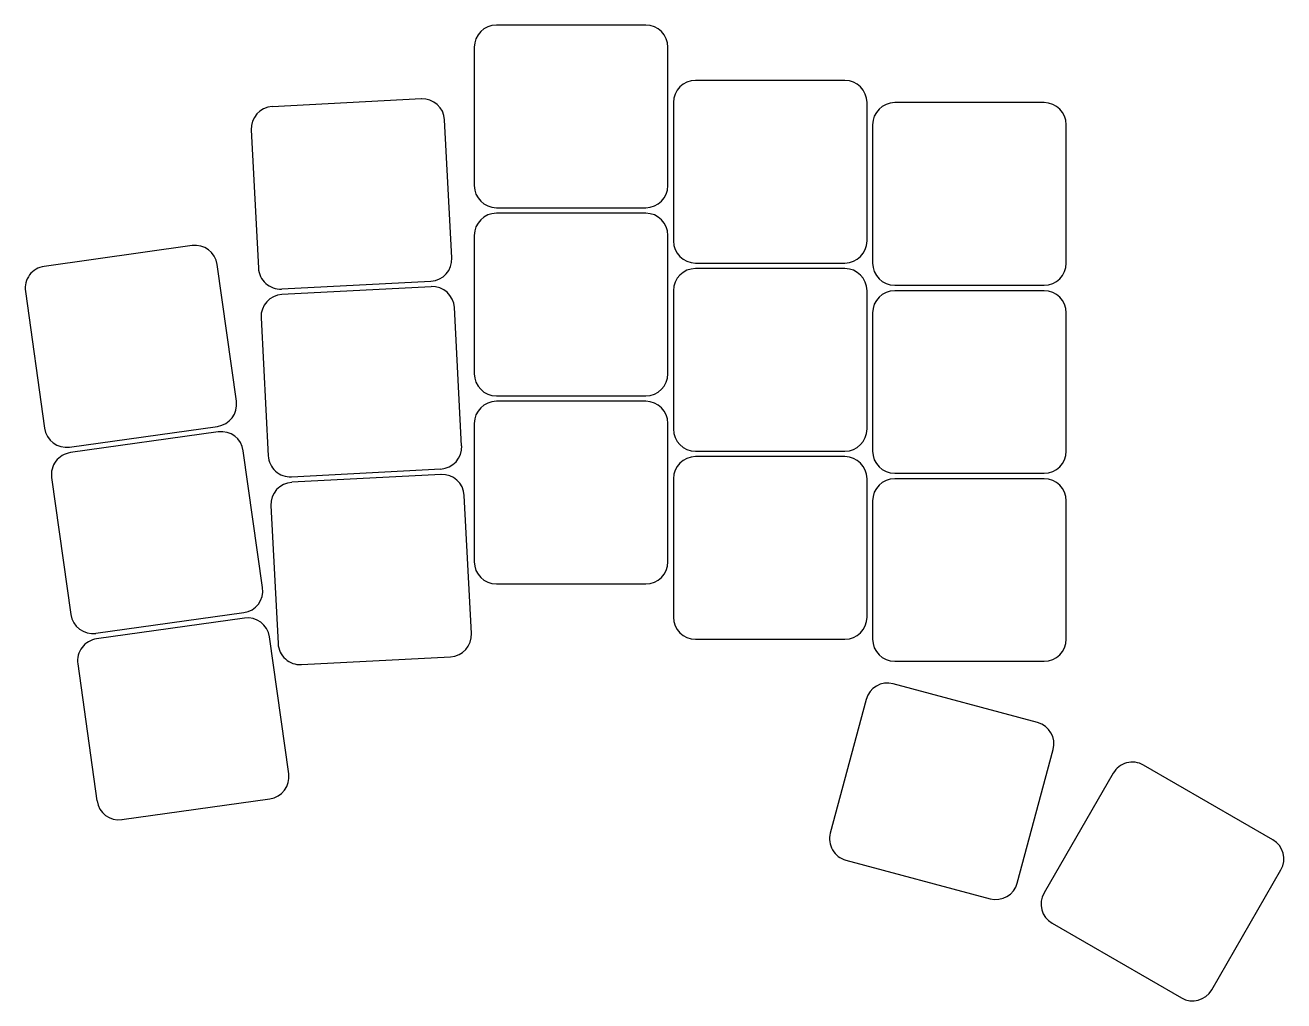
# Model space of a CAD drawing. Header units: millimetres. Extents: x -14 to 99, y -25 to 63.
import ezdxf

# ---------------------------------------------------------------- set-up
doc = ezdxf.new("R2010")
doc.units = ezdxf.units.MM

msp = doc.modelspace()

# ---------------------------------------------------------------- linework, layer by layer
for p, q in [((41.8, 62.7), (28.3, 62.7)), ((26.3, 60.7), (26.3, 48.2)), ((43.8, 48.2), (43.8, 60.7)), ((59.8, 57.7), (46.3, 57.7)), ((21.52, 56.04), (8.04, 55.33)), ((44.3, 55.7), (44.3, 43.2)), ((61.8, 43.2), (61.8, 55.7)), ((77.8, 55.7), (64.3, 55.7)), ((24.27, 41.67), (23.62, 54.15)), ((62.3, 53.7), (62.3, 41.2)), ((79.8, 41.2), (79.8, 53.7)), ((6.14, 53.23), (6.8, 40.75)), ((28.3, 46.2), (41.8, 46.2)), ((41.8, 45.7), (28.3, 45.7)), ((26.3, 43.7), (26.3, 31.2)), ((43.8, 31.2), (43.8, 43.7)), ((0.8, 42.78), (-12.56, 40.9)), ((4.8, 28.7), (3.06, 41.08)), ((46.3, 41.2), (59.8, 41.2)), ((59.8, 40.7), (46.3, 40.7)), ((8.9, 38.86), (22.38, 39.56)), ((22.41, 39.06), (8.92, 38.36)), ((44.3, 38.7), (44.3, 26.2)), ((61.8, 26.2), (61.8, 38.7)), ((64.3, 39.2), (77.8, 39.2)), ((77.8, 38.7), (64.3, 38.7)), ((-14.27, 38.64), (-12.53, 26.26)), ((25.16, 24.69), (24.51, 37.17)), ((62.3, 36.7), (62.3, 24.2)), ((79.8, 24.2), (79.8, 36.7)), ((7.03, 36.26), (7.69, 23.77)), ((28.3, 29.2), (41.8, 29.2)), ((41.8, 28.7), (28.3, 28.7)), ((-10.27, 24.56), (3.1, 26.44)), ((26.3, 26.7), (26.3, 14.2)), ((43.8, 14.2), (43.8, 26.7)), ((3.17, 25.94), (-10.2, 24.06)), ((7.17, 11.86), (5.43, 24.24)), ((46.3, 24.2), (59.8, 24.2)), ((59.8, 23.7), (46.3, 23.7)), ((-11.9, 21.81), (-10.16, 9.43)), ((9.79, 21.88), (23.27, 22.59)), ((23.3, 22.09), (9.81, 21.38)), ((44.3, 21.7), (44.3, 9.2)), ((61.8, 9.2), (61.8, 21.7)), ((64.3, 22.2), (77.8, 22.2)), ((77.8, 21.7), (64.3, 21.7)), ((26.05, 7.71), (25.4, 20.19)), ((62.3, 19.7), (62.3, 7.2)), ((79.8, 7.2), (79.8, 19.7)), ((7.92, 19.28), (8.58, 6.8)), ((28.3, 12.2), (41.8, 12.2)), ((-7.9, 7.73), (5.47, 9.6)), ((5.54, 9.11), (-7.83, 7.23)), ((9.53, -4.97), (7.8, 7.41)), ((46.3, 7.2), (59.8, 7.2)), ((-9.53, 4.97), (-7.8, -7.41)), ((10.68, 4.9), (24.16, 5.61)), ((64.3, 5.2), (77.8, 5.2)), ((77.2, -0.33), (64.16, 3.17)), ((61.71, 1.75), (58.48, -10.32)), ((75.38, -14.85), (78.62, -2.78)), ((98.47, -10.93), (86.78, -4.18)), ((84.05, -4.91), (77.8, -15.74)), ((-5.54, -9.11), (7.83, -7.23)), ((59.89, -12.77), (72.93, -16.27)), ((92.95, -24.49), (99.2, -13.66)), ((78.53, -18.47), (90.22, -25.22))]:
    msp.add_line(p, q)
for centre, start, end in [((28.3, 60.7), 90, 180), ((41.8, 60.7), 0, 90), ((46.3, 55.7), 90, 180), ((59.8, 55.7), 0, 90), ((21.62, 54.04), 3, 93), ((8.14, 53.34), 93, 183), ((64.3, 53.7), 90, 180), ((77.8, 53.7), 0, 90), ((28.3, 48.2), 180, 270), ((41.8, 48.2), 270, 0), ((28.3, 43.7), 90, 180), ((41.8, 43.7), 0, 90), ((1.08, 40.8), 8, 98), ((46.3, 43.2), 180, 270), ((59.8, 43.2), 270, 0), ((22.28, 41.56), 273, 3), ((64.3, 41.2), 180, 270), ((77.8, 41.2), 270, 0), ((-12.29, 38.92), 98, 188), ((8.79, 40.85), 183, 273), ((46.3, 38.7), 90, 180), ((59.8, 38.7), 0, 90), ((22.51, 37.07), 3, 93), ((64.3, 36.7), 90, 180), ((77.8, 36.7), 0, 90), ((9.03, 36.36), 93, 183), ((28.3, 31.2), 180, 270), ((41.8, 31.2), 270, 0), ((2.82, 28.42), 278, 8), ((28.3, 26.7), 90, 180), ((41.8, 26.7), 0, 90), ((-10.55, 26.54), 188, 278), ((46.3, 26.2), 180, 270), ((59.8, 26.2), 270, 0), ((3.45, 23.96), 8, 98), ((-9.92, 22.08), 98, 188), ((23.17, 24.58), 273, 3), ((64.3, 24.2), 180, 270), ((77.8, 24.2), 270, 0), ((9.68, 23.88), 183, 273), ((46.3, 21.7), 90, 180), ((59.8, 21.7), 0, 90), ((23.4, 20.09), 3, 93), ((64.3, 19.7), 90, 180), ((77.8, 19.7), 0, 90), ((9.92, 19.38), 93, 183), ((28.3, 14.2), 180, 270), ((41.8, 14.2), 270, 0), ((5.19, 11.58), 278, 8), ((-8.18, 9.71), 188, 278), ((5.81, 7.13), 8, 98), ((46.3, 9.2), 180, 270), ((59.8, 9.2), 270, 0), ((-7.55, 5.25), 98, 188), ((24.05, 7.61), 273, 3), ((64.3, 7.2), 180, 270), ((77.8, 7.2), 270, 0), ((10.57, 6.9), 183, 273), ((63.65, 1.23), 75, 165), ((76.69, -2.26), 345, 75), ((85.78, -5.91), 60, 150), ((7.55, -5.25), 278, 8), ((-5.81, -7.13), 188, 278), ((60.41, -10.84), 165, 255), ((97.47, -12.66), 330, 60), ((73.45, -14.33), 255, 345), ((79.53, -16.74), 150, 240), ((91.22, -23.49), 240, 330)]:
    msp.add_arc(centre, 2, start, end)

doc.saveas('drawing.dxf')
